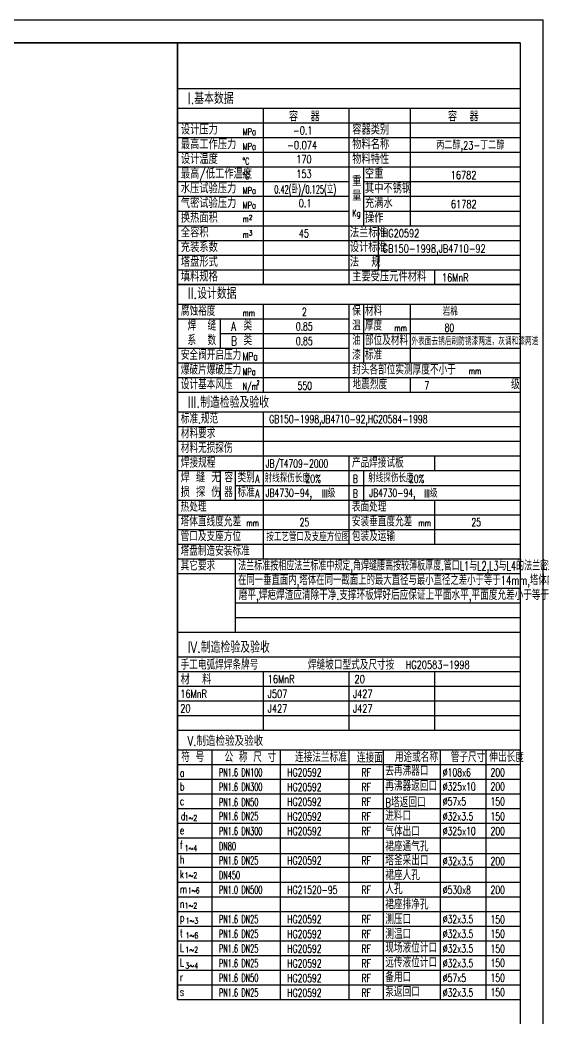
# Model space of a CAD drawing. Extents: x 1416 to 4159, y -4009 to -2804.
# Drawn here: x 2028.3 to 2257.2, y -3248.4 to -2811.8 of the extents above; entities that cross this region are included whole.
import ezdxf

# ---------------------------------------------------------------- set-up
doc = ezdxf.new("R2010")
doc.units = 0
doc.header["$LTSCALE"] = 11
doc.header["$MEASUREMENT"] = 0
doc.layers.add('2', color=2, linetype='CONTINUOUS')
doc.layers.add('6', color=2, linetype='CONTINUOUS')
doc.styles.add('H5', font='romans', dxfattribs={"width": 0.8, "bigfont": 'HZ5.SHX'})
doc.styles.add('HZ', font='txt', dxfattribs={"width": 0.5, "bigfont": 'hztxt.shx'})
doc.styles.add('HZTXT', font='ROMANS', dxfattribs={"width": 0.7, "bigfont": 'HZTXT'})

msp = doc.modelspace()

# ---------------------------------------------------------------- linework, layer by layer
at = {"layer": '2'}
for p in [(1416.20728, -2811.80904), (2257.20728, -4000.80904)]:
    msp.add_line(p, (2257.20728, -2811.80904), dxfattribs=at)
at = {"layer": '2', "color": 1, "const_width": 0.6}
for points in [[(1441.20728, -2821.80904), (2247.20728, -2821.80904)], [(2097.20728, -2821.80904), (2097.20728, -3240.3247)], [(2247.20728, -3990.80904), (2247.20728, -2821.80904)], [(2097.20728, -3122.52333), (2247.20728, -3122.52333)], [(2097.20728, -3240.3247), (2247.20728, -3240.3247)]]:
    msp.add_lwpolyline(points, dxfattribs=at)
at = {"layer": '6'}
for p, q in [((2097.20728, -2850.38047), (2247.20728, -2850.38047)), ((2134.70728, -2850.38047), (2134.70728, -2927.52333)), ((2172.20728, -2850.38047), (2172.20728, -2927.52333)), ((2198.99299, -2850.38047), (2198.99299, -2901.80904)), ((2097.20728, -2856.80904), (2247.20728, -2856.80904)), ((2097.20728, -2863.23761), (2247.20728, -2863.23761)), ((2097.20728, -2869.66619), (2247.20728, -2869.66619)), ((2097.20728, -2876.09476), (2247.20728, -2876.09476)), ((2178.63585, -2876.09476), (2178.63585, -2901.80904)), ((2097.20728, -2882.52333), (2172.20728, -2882.52333)), ((2178.63585, -2882.52333), (2247.20728, -2882.52333)), ((2097.20728, -2888.9519), (2172.20728, -2888.9519)), ((2178.63585, -2888.9519), (2247.20728, -2888.9519)), ((2097.20728, -2895.38047), (2172.20728, -2895.38047)), ((2178.63585, -2895.38047), (2247.20728, -2895.38047)), ((2097.20728, -2901.80904), (2247.20728, -2901.80904)), ((2185.06442, -2901.80904), (2185.06442, -2921.09476)), ((2097.20728, -2908.23761), (2247.20728, -2908.23761)), ((2097.20728, -2914.66619), (2247.20728, -2914.66619)), ((2097.20728, -2921.09476), (2247.20728, -2921.09476)), ((2209.70728, -2921.09476), (2209.70728, -2927.52333)), ((2097.20728, -2936.09476), (2247.20728, -2936.09476)), ((2134.70728, -2936.09476), (2134.70728, -2974.66619)), ((2172.20728, -2936.09476), (2172.20728, -2974.66619)), ((2178.63585, -2936.09476), (2178.63585, -2961.80904)), ((2198.99299, -2936.09476), (2198.99299, -2961.80904)), ((2097.20728, -2942.52333), (2172.20728, -2942.52333)), ((2115.95728, -2942.52333), (2115.95728, -2955.38047)), ((2178.63585, -2942.52333), (2247.20728, -2942.52333)), ((2115.95728, -2948.9519), (2247.20728, -2948.9519)), ((2097.20728, -2955.38047), (2172.20728, -2955.38047)), ((2178.63585, -2955.38047), (2247.20728, -2955.38047)), ((2097.20728, -2961.80904), (2247.20728, -2961.80904)), ((2097.20728, -2968.23761), (2247.20728, -2968.23761)), ((2198.99299, -2968.23761), (2198.99299, -2974.66619)), ((2097.20728, -2983.23761), (2247.20728, -2983.23761)), ((2134.70728, -2983.23761), (2134.70728, -3047.52333)), ((2097.20728, -2989.66619), (2247.20728, -2989.66619)), ((2097.20728, -2996.09476), (2247.20728, -2996.09476)), ((2097.20728, -3002.52333), (2247.20728, -3002.52333)), ((2172.20728, -3002.52333), (2172.20728, -3008.9519)), ((2209.70728, -3002.52333), (2209.70728, -3008.9519)), ((2097.20728, -3008.9519), (2247.20728, -3008.9519)), ((2115.95728, -3008.9519), (2115.95728, -3021.80904)), ((2122.38585, -3008.9519), (2122.38585, -3021.80904)), ((2172.20728, -3008.9519), (2172.20728, -3021.80904)), ((2178.63585, -3008.9519), (2178.63585, -3021.80904)), ((2122.38585, -3015.38047), (2247.20728, -3015.38047)), ((2097.20728, -3021.80904), (2247.20728, -3021.80904)), ((2172.20728, -3021.80904), (2172.20728, -3041.09476)), ((2209.70728, -3021.80904), (2209.70728, -3041.09476)), ((2097.20728, -3028.23761), (2247.20728, -3028.23761)), ((2097.20728, -3034.66619), (2247.20728, -3034.66619)), ((2097.20728, -3041.09476), (2247.20728, -3041.09476)), ((2097.20728, -3047.52333), (2247.20728, -3047.52333)), ((2097.20728, -3053.9519), (2247.20728, -3053.9519)), ((2122.43804, -3060.38047), (2247.20728, -3060.38047)), ((2122.43804, -3066.80904), (2247.20728, -3066.80904)), ((2122.43804, -3073.23761), (2247.20728, -3073.23761)), ((2097.20728, -3090.38047), (2247.20728, -3090.38047)), ((2097.20728, -3096.80904), (2247.20728, -3096.80904)), ((2134.70728, -3096.80904), (2134.70728, -3122.52333)), ((2172.20728, -3096.80904), (2172.20728, -3122.52333)), ((2209.70728, -3096.80904), (2209.70728, -3122.52333)), ((2097.20728, -3103.23761), (2247.20728, -3103.23761)), ((2097.20728, -3109.66619), (2247.20728, -3109.66619)), ((2097.20728, -3116.09476), (2247.20728, -3116.09476)), ((2097.20728, -3131.09476), (2247.20728, -3131.09476)), ((2112.20728, -3131.09476), (2112.20728, -3240.3247)), ((2142.20728, -3131.09476), (2142.20728, -3240.3247)), ((2172.20728, -3131.09476), (2172.20728, -3240.3247)), ((2187.20728, -3131.09476), (2187.20728, -3240.3247)), ((2212.20728, -3131.09476), (2212.20728, -3240.3247)), ((2232.20728, -3131.09476), (2232.20728, -3240.3247)), ((2097.20728, -3137.46755), (2247.20728, -3137.46755)), ((2097.20728, -3143.89613), (2247.20728, -3143.89613)), ((2097.20728, -3150.3247), (2247.20728, -3150.3247)), ((2097.20728, -3156.75327), (2247.20728, -3156.75327)), ((2097.20728, -3163.18184), (2247.20728, -3163.18184)), ((2097.20728, -3169.61041), (2247.20728, -3169.61041)), ((2097.20728, -3176.36041), (2247.20728, -3176.36041)), ((2097.20728, -3182.46755), (2247.20728, -3182.46755)), ((2097.20728, -3188.89613), (2247.20728, -3188.89613)), ((2097.20728, -3195.3247), (2247.20728, -3195.3247)), ((2097.20728, -3201.75327), (2247.20728, -3201.75327)), ((2097.20728, -3208.18184), (2247.20728, -3208.18184)), ((2097.20728, -3214.61041), (2247.20728, -3214.61041)), ((2097.20728, -3221.03898), (2247.20728, -3221.03898)), ((2097.20728, -3227.46755), (2247.20728, -3227.46755)), ((2097.20728, -3233.89613), (2247.20728, -3233.89613))]:
    msp.add_line(p, q, dxfattribs=at)
at = {"layer": '6', "linetype": 'CONTINUOUS'}
msp.add_line((2122.43804, -3047.52333), (2122.43804, -3079.66619), dxfattribs=at)
at = {"layer": '6', "color": 1, "const_width": 0.6}
for points in [[(2097.20728, -2841.80904), (2247.20728, -2841.80904)], [(2097.20728, -2927.52333), (2247.20728, -2927.52333)], [(2097.20728, -2974.66619), (2247.20728, -2974.66619)], [(2097.20728, -3079.66619), (2247.20728, -3079.66619)]]:
    msp.add_lwpolyline(points, dxfattribs=at)

# ---------------------------------------------------------------- texts
at = {"layer": '6'}
for s, height, style, width, p in [('I.基本数据', 5, 'HZ', 0.75, (2101.63708, -2848.58729)), ('容  器', 4, 'HZ', 0.75, (2145.98847, -2856.09074)), ('容  器', 4, 'HZ', 0.75, (2215.56776, -2856.09074)), ('设计压力', 4, 'HZ', 0.75, (2098.66996, -2861.88759)), ('MPa', 2.892857, 'H5', 0.7, (2125.68199, -2862.13992)), ('-0.1', 3.5, 'HZ', 0.75, (2147.75501, -2861.88759)), ('容器类别', 4, 'HZ', 0.75, (2173.66996, -2861.88759)), ('最高工作压力', 4, 'HZ', 0.75, (2098.66996, -2868.31616)), ('物料名称', 4, 'HZ', 0.75, (2173.66996, -2868.31616)), ('MPa', 2.892857, 'H5', 0.7, (2125.68199, -2868.56849)), ('-0.074', 3.5, 'HZ', 0.75, (2145.2452, -2868.31616)), ('丙二醇,23-丁二醇', 3.5, 'HZ', 0.75, (2210.4635, -2868.42146)), ('设计温度', 4, 'HZ', 0.75, (2098.66996, -2874.74473)), ('%%DC', 2.892857, 'H5', 0.7, (2125.68199, -2874.99706)), ('170', 3.5, 'HZ', 0.75, (2149.18927, -2874.49114)), ('物料特性', 4, 'HZ', 0.75, (2173.66996, -2874.74473)), ('最高/低工作温度', 4, 'HZ', 0.75, (2098.66996, -2881.1733)), ('空重', 4, 'HZ', 0.75, (2179.24178, -2881.1733)), ('%%DC', 2.892857, 'H5', 0.7, (2125.68199, -2881.42564)), ('153', 3.5, 'HZ', 0.75, (2149.18927, -2880.91971)), ('重', 4, 'HZ', 0.75, (2173.66996, -2884.38759)), ('16782', 3.5, 'HZ', 0.75, (2216.80956, -2881.38037)), ('水压试验压力', 4, 'HZ', 0.75, (2098.66996, -2887.60187)), ('MPa', 2.892857, 'H5', 0.7, (2125.68199, -2887.85421)), ('0.42(卧)/0.125(立)', 3.5, 'HZ', 0.6, (2139.58962, -2887.65439)), ('其中不锈钢', 4, 'HZ', 0.75, (2179.24178, -2887.60187)), ('气密试验压力', 4, 'HZ', 0.75, (2098.66996, -2894.03044)), ('0.1', 3.5, 'HZ', 0.75, (2150.2622, -2893.73466)), ('量', 4, 'HZ', 0.75, (2173.66996, -2890.81616)), ('充满水', 4, 'HZ', 0.75, (2179.24178, -2894.03044)), ('MPa', 2.892857, 'H5', 0.7, (2125.68199, -2894.28278)), ('61782', 3.5, 'HZ', 0.75, (2216.89756, -2894.09158)), ('换热面积', 4, 'HZ', 0.75, (2098.66996, -2900.45901)), ('m', 2.89286, 'H5', 0.7, (2125.68199, -2900.30507)), ('2', 2.14286, 'H5', 0.7, (2128.42087, -2899.2733)), ('Kg', 2.892857, 'H5', 0.7, (2173.66996, -2897.74695)), ('操作', 4, 'HZ', 0.75, (2179.24178, -2900.45901)), ('全容积', 4, 'HZ', 0.75, (2098.66996, -2906.88759)), ('法兰标准', 4, 'HZ', 0.75, (2172.64894, -2906.88759)), ('m', 2.89286, 'H5', 0.7, (2125.68199, -2907.13992)), ('3', 2.14286, 'H5', 0.7, (2128.42087, -2906.10815)), ('45', 3.5, 'HZ', 0.75, (2150.2622, -2906.899)), ('HG20592', 3.5, 'HZ', 0.75, (2186.98137, -2906.87983)), ('充装系数', 4, 'HZ', 0.75, (2098.66996, -2913.31616)), ('设计标准', 4, 'HZ', 0.75, (2172.64894, -2913.31616)), ('GB150-1998,JB4710-92', 3.5, 'HZ', 0.75, (2186.98137, -2913.57101)), ('塔盘形式', 4, 'HZ', 0.75, (2098.66996, -2919.74473)), ('法  规', 4, 'HZ', 0.75, (2172.64894, -2919.74473)), ('填料规格', 4, 'HZ', 0.75, (2098.66996, -2926.1733)), ('主要受压元件材料', 4, 'HZ', 0.75, (2173.66996, -2926.1733)), ('16MnR', 3.5, 'HZ', 0.75, (2212.94092, -2926.25592)), ('II.设计数据', 5, 'HZ', 0.75, (2101.63708, -2933.85382)), ('腐蚀裕度', 4, 'HZ', 0.7, (2098.66996, -2941.1733)), ('2', 3.5, 'HZ', 0.7, (2151.69908, -2941.22554)), ('保', 4, 'HZ', 0.7, (2173.66996, -2941.1733)), ('材料', 4, 'HZ', 0.7, (2179.24178, -2941.1733)), ('岩棉', 3.5, 'HZ', 0.7, (2213.26939, -2941.1733)), ('mm', 2.892857, 'H5', 0.7, (2125.68199, -2941.42564)), ('焊  缝', 4, 'HZ', 0.7, (2101.59595, -2947.60187)), ('A', 4, 'HZ', 0.7, (2120.70541, -2947.85421)), ('类', 4, 'HZ', 0.7, (2126.1176, -2947.60187)), ('0.85', 3.5, 'HZ', 0.7, (2149.00998, -2947.62119)), ('温', 4, 'HZ', 0.7, (2173.66996, -2947.60187)), ('厚度', 4, 'HZ', 0.7, (2179.24178, -2947.60187)), ('mm', 2.892857, 'H5', 0.7, (2192.11491, -2948.00641)), ('80', 3.5, 'HZ', 0.7, (2214.16004, -2948.17689)), ('系  数', 4, 'HZ', 0.7, (2101.59595, -2954.03044)), ('B', 4, 'HZ', 0.7, (2120.70541, -2954.28278)), ('类', 4, 'HZ', 0.7, (2126.1176, -2954.03044)), ('0.85', 3.5, 'HZ', 0.7, (2149.00998, -2954.01682)), ('油', 4, 'HZ', 0.7, (2173.66996, -2954.03044)), ('部位及材料', 4, 'HZ', 0.7, (2179.24178, -2954.03044)), ('外表面去锈后刷防锈漆两道，灰调和漆两道', 3.2142857, 'H5', 0.7, (2199.59892, -2954.03044)), ('安全阀开启压力', 4, 'HZ', 0.7, (2098.66996, -2960.45901)), ('MPa', 3.5, 'HZ', 0.7, (2125.68199, -2960.71135)), ('漆', 4, 'HZ', 0.7, (2173.66996, -2960.45901)), ('标准', 4, 'HZ', 0.7, (2179.24178, -2960.45901)), ('爆破片爆破压力', 4, 'HZ', 0.7, (2098.66996, -2966.88759)), ('MPa', 3, 'HZ', 0.7, (2125.68199, -2967.13992)), ('封头各部位实测厚度不小于', 4, 'HZ', 0.7, (2173.66996, -2966.88759)), ('mm', 2.892857, 'H5', 0.7, (2224.70116, -2966.77082)), ('设计基本风压', 4, 'HZ', 0.7, (2098.66996, -2973.31616)), ('N/m', 3, 'HZ', 0.7, (2125.68199, -2973.56849)), ('2', 2, 'HZ', 0.5, (2131.97622, -2971.46318)), ('550', 3.5, 'HZ', 0.7, (2149.79637, -2973.53287)), ('地震烈度                    级', 4, 'HZ', 0.7, (2173.83179, -2973.31616)), ('7', 3.5, 'HZ', 0.7, (2205.26897, -2973.39457)), ('III.制造检验及验收', 5, 'HZ', 0.75, (2101.63708, -2981.49096)), ('标准.规范', 4, 'HZ', 0.7, (2098.66996, -2988.31616)), ('GB150-1998,JB4710-92,HG20584-1998', 3.5, 'HZ', 0.7, (2137.3507, -2988.15936)), ('材料要求', 4, 'HZ', 0.7, (2098.66996, -2994.74473)), ('材料无损探伤', 4, 'HZ', 0.7, (2098.66996, -3001.1733)), ('焊接规程', 4, 'HZ', 0.7, (2098.66996, -3007.60187)), ('JB/T4709-2000', 3.5, 'HZ', 0.7, (2135.80009, -3007.59734)), ('产品焊接试板', 4, 'HZ', 0.7, (2173.53976, -3007.60187)), ('焊 缝 无', 4, 'HZ', 0.75, (2098.57289, -3014.03044)), ('容', 4, 'HZ', 0.7, (2117.75776, -3014.03044)), ('类别', 4, 'HZ', 0.7, (2123.47754, -3014.03044)), ('A', 3.5, 'HZ', 0.7, (2131.22965, -3014.28278)), ('射线探伤长度', 3.5, 'HZ', 0.7, (2135.33385, -3014.03044)), ('20%', 3.5, 'HZ', 0.7, (2153.22124, -3014.28278)), ('B', 3.5, 'HZ', 0.7, (2173.97551, -3014.28278)), ('射线探伤长度', 3.5, 'HZ', 0.7, (2180.65568, -3014.03044)), ('20%', 3.5, 'HZ', 0.7, (2198.54307, -3014.28278)), ('损 探 伤', 4, 'HZ', 0.75, (2098.57289, -3020.45901)), ('器', 4, 'HZ', 0.7, (2117.64149, -3020.45901)), ('标准', 4, 'HZ', 0.7, (2123.47754, -3020.45901)), ('III级', 3.5, 'HZ', 0.7, (2160.45679, -3020.67257)), ('III级', 3.5, 'HZ', 0.7, (2205.17772, -3020.67257)), ('A', 3.5, 'HZ', 0.7, (2131.22965, -3020.71135)), ('JB4730-94,', 3.5, 'HZ', 0.7, (2135.80009, -3020.45089)), ('B', 3.5, 'HZ', 0.7, (2173.97551, -3020.71135)), ('JB4730-94,', 3.5, 'HZ', 0.7, (2181.12191, -3020.45089)), ('热处理', 4, 'HZ', 0.7, (2098.57289, -3026.88759)), ('表面处理', 4, 'HZ', 0.7, (2173.53976, -3026.88759)), ('塔体直线度允差', 4, 'HZ', 0.7, (2098.57289, -3033.31616)), ('25', 3.5, 'HZ', 0.7, (2150.67985, -3033.26595)), ('安装垂直度允差', 4, 'HZ', 0.7, (2173.53976, -3033.31616)), ('25', 3.5, 'HZ', 0.7, (2225.86771, -3033.26595)), ('mm', 2.892857, 'H5', 0.7, (2127.38764, -3033.24603)), ('mm', 2.892857, 'H5', 0.7, (2202.69103, -3033.24603)), ('管口及支座方位', 4, 'HZ', 0.7, (2098.57289, -3039.74473)), ('按工艺管口及支座方位图', 3.5, 'HZ', 0.7, (2136.07289, -3039.74473)), ('包装及运输', 4, 'HZ', 0.7, (2173.53976, -3039.74473)), ('塔盘制造安装标准', 4, 'HZ', 0.7, (2098.57289, -3046.1733)), ('其它要求', 4, 'HZ', 0.7, (2098.57289, -3052.60187)), ('法兰标准按相应法兰标准中规定,角焊缝腰高按较薄板厚度.管口L1与L2,L3与L4的法兰密封面应', 4, 'HZ', 0.65, (2123.76742, -3052.60187)), (' 在同一垂直面内,塔体在同一截面上的最大直径与最小直径之差小于等于14mm,塔体内表面焊缝应', 4, 'HZ', 0.68, (2121.26194, -3058.92168)), ('磨平,焊疤焊渣应清除干净.支撑环板焊好后应保证上平面水平,平面度允差小于等于3mm.', 4, 'HZ', 0.7, (2124.02394, -3065.45925)), ('IV.制造检验及验收', 5, 'HZ', 0.75, (2101.63708, -3088.63381)), ('手工电弧焊焊条牌号        焊缝坡口型式及尺寸按', 4, 'HZ', 0.7, (2098.57289, -3095.97584)), ('HG20583-1998', 3.5, 'HZ', 0.75, (2197.06873, -3095.60901)), ('材  料', 4, 'HZ', 0.75, (2098.57289, -3102.40441)), ('16MnR', 3.5, 'HZ', 0.75, (2136.74003, -3101.89111)), ('20', 3.5, 'HZ', 0.75, (2174.68933, -3101.89111)), ('16MnR', 3.5, 'HZ', 0.75, (2098.41795, -3108.33495)), ('J507', 3.5, 'HZ', 0.75, (2136.74003, -3108.31968)), ('J427', 3.5, 'HZ', 0.75, (2174.04062, -3108.31968)), ('20', 3.5, 'HZ', 0.75, (2098.41795, -3114.70041)), ('J427', 3.5, 'HZ', 0.75, (2136.74003, -3114.79853)), ('J427', 3.5, 'HZ', 0.75, (2174.04062, -3114.79853)), ('V.制造检验及验收', 4.285714, 'HZ', 0.75, (2101.63708, -3129.3481)), ('符 号', 4, 'HZ', 0.7, (2098.83724, -3136.38492)), ('公 称 尺 寸', 4, 'HZ', 0.7, (2117.8141, -3136.38492)), ('连接法兰标准', 4, 'HZ', 0.7, (2148.67605, -3136.38492)), ('连接面', 4, 'HZ', 0.7, (2175.75236, -3136.62363)), ('用途或名称', 4, 'HZ', 0.7, (2192.34434, -3136.38492)), ('管子尺寸', 4, 'HZ', 0.7, (2216.812, -3136.38492)), ('伸出长度', 4, 'HZ', 0.7, (2233.68716, -3136.38492)), ('去再沸器口', 4, 'HZTXT', 0.7, (2188.16371, -3142.38179)), ('a', 3.5, 'HZTXT', 0.7, (2098.26293, -3142.93122)), ('PN1.6 DN100', 3.5, 'HZTXT', 0.6, (2115.3301, -3142.67928)), ('HG20592', 3.5, 'HZTXT', 0.7, (2145.27689, -3142.67928)), ('RF', 3.5, 'HZTXT', 0.7, (2177.81952, -3142.67928)), ('%%C108x6', 3.5, 'HZTXT', 0.7, (2213.33062, -3142.67928)), ('200', 3.5, 'HZTXT', 0.7, (2234.21752, -3142.67928)), ('b', 3.5, 'HZTXT', 0.7, (2098.26293, -3148.82206)), ('PN1.6 DN300', 3.5, 'HZTXT', 0.6, (2115.3301, -3149.05913)), ('HG20592', 3.5, 'HZTXT', 0.7, (2145.27689, -3149.10785)), ('RF', 3.5, 'HZTXT', 0.7, (2177.81952, -3149.10785)), ('再沸器返回口', 4, 'HZTXT', 0.7, (2188.16371, -3148.97787)), ('%%C325x10', 3.5, 'HZTXT', 0.7, (2213.33062, -3148.88655)), ('200', 3.5, 'HZTXT', 0.7, (2234.21752, -3148.88655)), ('HG20592', 3.5, 'HZTXT', 0.7, (2145.27689, -3155.53643)), ('RF', 3.5, 'HZTXT', 0.7, (2177.81952, -3155.53643)), ('B塔返回口', 4, 'HZTXT', 0.7, (2188.16371, -3156.16162)), ('%%c57x5', 3.5, 'HZTXT', 0.7, (2213.33062, -3155.39892)), ('150', 3.5, 'HZTXT', 0.7, (2234.21752, -3155.39892)), ('c', 3.5, 'HZTXT', 0.7, (2098.26293, -3155.26256)), ('PN1.6 DN50', 3.5, 'HZTXT', 0.6, (2115.3301, -3155.7145)), ('d', 3.5, 'HZTXT', 0.7, (2098.6615, -3161.82652)), ('1~2', 2.5, 'HZTXT', 0.7, (2100.28804, -3162.16143)), ('PN1.6 DN25', 3.5, 'HZTXT', 0.6, (2115.3301, -3161.88225)), ('HG20592', 3.5, 'HZTXT', 0.7, (2145.27689, -3161.965)), ('RF', 3.5, 'HZTXT', 0.7, (2177.81952, -3161.965)), ('进料口', 4, 'HZTXT', 0.7, (2188.16371, -3162.07989)), ('%%c32x3.5', 3.5, 'HZTXT', 0.7, (2213.33062, -3161.93333)), ('150', 3.5, 'HZTXT', 0.7, (2234.21752, -3161.93333)), ('PN1.6 DN300', 3.5, 'HZTXT', 0.6, (2115.3301, -3168.34485)), ('HG20592', 3.5, 'HZTXT', 0.7, (2145.27689, -3168.39357)), ('RF', 3.5, 'HZTXT', 0.7, (2177.81952, -3168.39357)), ('气体出口', 4, 'HZTXT', 0.7, (2188.16371, -3168.85995)), ('%%C325x10', 3.5, 'HZTXT', 0.7, (2213.33062, -3168.33982)), ('200', 3.5, 'HZTXT', 0.7, (2234.21752, -3168.33982)), ('e', 3.5, 'HZTXT', 0.7, (2098.26293, -3167.99219)), ('f', 3.5, 'HZTXT', 0.7, (2098.26293, -3174.42077)), ('1~4', 2.5, 'HZTXT', 0.7, (2100.28804, -3175.34)), ('DN80', 3.5, 'HZTXT', 0.6, (2115.3301, -3175.0002)), ('裙座通气孔', 4, 'HZTXT', 0.7, (2188.16371, -3175.44734)), ('h', 3.5, 'HZTXT', 0.7, (2098.26293, -3180.84934)), ('PN1.6 DN25', 3.5, 'HZTXT', 0.6, (2115.3301, -3181.22072)), ('HG20592', 3.5, 'HZTXT', 0.7, (2145.27689, -3181.25071)), ('RF', 3.5, 'HZTXT', 0.7, (2177.81952, -3181.25071)), ('塔釜采出口', 4, 'HZTXT', 0.7, (2188.16371, -3181.55448)), ('%%C32x3.5', 3.5, 'HZTXT', 0.7, (2213.33062, -3181.49854)), ('200', 3.5, 'HZTXT', 0.7, (2234.21752, -3181.49854)), ('k', 3.5, 'HZTXT', 0.7, (2098.26293, -3187.27791)), ('1~2', 2.5, 'HZTXT', 0.7, (2100.28804, -3187.27982)), ('DN450', 3.5, 'HZTXT', 0.6, (2115.3301, -3187.64929)), ('裙座人孔', 4, 'HZTXT', 0.7, (2188.16371, -3187.98305)), ('m', 3.5, 'HZTXT', 0.7, (2098.26293, -3193.70648)), ('1~6', 2.5, 'HZTXT', 0.6, (2101.78706, -3193.86761)), ('PN1.0 DN500', 3.5, 'HZTXT', 0.6, (2115.3301, -3194.07788)), ('HG21520-95', 3.5, 'HZTXT', 0.7, (2145.27689, -3194.10785)), ('RF', 3.5, 'HZTXT', 0.7, (2177.81952, -3194.10785)), ('人孔 ', 4, 'HZTXT', 0.7, (2188.16371, -3194.13179)), ('%%c530x8', 3.5, 'HZTXT', 0.7, (2213.33062, -3194.10072)), ('200', 3.5, 'HZTXT', 0.7, (2234.21752, -3194.10072)), ('n', 3.5, 'HZTXT', 0.7, (2098.26293, -3200.13505)), ('1~2', 2.5, 'HZTXT', 0.7, (2100.28804, -3200.51447)), ('裙座排净孔', 4, 'HZTXT', 0.7, (2188.16371, -3200.84019)), ('p', 3.5, 'HZTXT', 0.7, (2098.26293, -3206.20374)), ('PN1.6 DN25', 3.5, 'HZTXT', 0.6, (2115.3301, -3206.89761)), ('HG20592', 3.5, 'HZTXT', 0.7, (2145.27689, -3206.965)), ('RF', 3.5, 'HZTXT', 0.7, (2177.81952, -3206.965)), ('测压口', 4, 'HZTXT', 0.7, (2188.16371, -3207.31036)), ('%%c32x3.5', 3.5, 'HZTXT', 0.7, (2213.33062, -3206.89761)), ('150', 3.5, 'HZTXT', 0.7, (2234.21752, -3207.018)), ('1~3', 2.5, 'HZTXT', 0.7, (2100.70416, -3207.09605)), ('t', 3.5, 'HZTXT', 0.7, (2098.26293, -3212.99219)), ('1~6', 2.5, 'HZTXT', 0.7, (2100.70416, -3213.52462)), ('PN1.6 DN25', 3.5, 'HZTXT', 0.6, (2115.3301, -3213.32619)), ('HG20592', 3.5, 'HZTXT', 0.7, (2145.27689, -3213.39357)), ('RF', 3.5, 'HZTXT', 0.7, (2177.81952, -3213.39357)), ('测温口', 4, 'HZTXT', 0.7, (2188.16371, -3213.73893)), ('%%c32x3.5', 3.5, 'HZTXT', 0.7, (2213.33062, -3213.32619)), ('150', 3.5, 'HZTXT', 0.7, (2234.21752, -3213.24531)), ('L', 3.5, 'HZTXT', 0.7, (2098.26293, -3219.42077)), ('1~2', 2.5, 'HZTXT', 0.7, (2100.64024, -3219.80018)), ('PN1.6 DN25', 3.5, 'HZTXT', 0.6, (2115.3301, -3219.75476)), ('HG20592', 3.5, 'HZTXT', 0.7, (2145.27689, -3219.82214)), ('RF', 3.5, 'HZTXT', 0.7, (2177.81952, -3219.82214)), ('现场液位计口', 4, 'HZTXT', 0.7, (2188.16371, -3219.78059)), ('%%c32x3.5', 3.5, 'HZTXT', 0.7, (2213.33062, -3219.75476)), ('150', 3.5, 'HZTXT', 0.7, (2234.21752, -3219.83449)), ('远传液位计口', 4, 'HZTXT', 0.7, (2188.16371, -3226.20916)), ('L', 3.5, 'HZTXT', 0.7, (2098.26293, -3225.84934)), ('3~4', 2.5, 'HZTXT', 0.7, (2100.64024, -3226.76857)), ('PN1.6 DN25', 3.5, 'HZTXT', 0.6, (2115.3301, -3226.18333)), ('HG20592', 3.5, 'HZTXT', 0.7, (2145.27689, -3226.25071)), ('RF', 3.5, 'HZTXT', 0.7, (2177.81952, -3226.25071)), ('%%c32x3.5', 3.5, 'HZTXT', 0.7, (2213.33062, -3226.18333)), ('150', 3.5, 'HZTXT', 0.7, (2234.21752, -3226.02217)), ('r', 3.5, 'HZTXT', 0.7, (2098.26293, -3232.27791)), ('PN1.6 DN50', 3.5, 'HZTXT', 0.6, (2115.3301, -3232.6119)), ('HG20592', 3.5, 'HZTXT', 0.7, (2145.27689, -3232.67928)), ('RF', 3.5, 'HZTXT', 0.7, (2177.81952, -3232.67928)), ('备用口', 4, 'HZTXT', 0.7, (2188.16371, -3232.63773)), ('%%c57x5', 3.5, 'HZTXT', 0.7, (2213.33062, -3232.6119)), ('150', 3.5, 'HZTXT', 0.7, (2234.21752, -3232.53107)), ('泵返回口', 4, 'HZTXT', 0.7, (2188.16371, -3239.0663)), ('s', 3.5, 'HZTXT', 0.7, (2098.26293, -3238.70648)), ('PN1.6 DN25', 3.5, 'HZTXT', 0.6, (2115.3301, -3239.04047)), ('HG20592', 3.5, 'HZTXT', 0.7, (2145.27689, -3239.10785)), ('RF', 3.5, 'HZTXT', 0.7, (2177.81952, -3239.10785)), ('%%c32x3.5', 3.5, 'HZTXT', 0.7, (2213.33062, -3239.04047)), ('150', 3.5, 'HZTXT', 0.7, (2234.21752, -3238.87936))]:
    msp.add_text(s, height=height, dxfattribs=dict(at, style=style, width=width)).set_placement(p)

doc.saveas('drawing.dxf')
